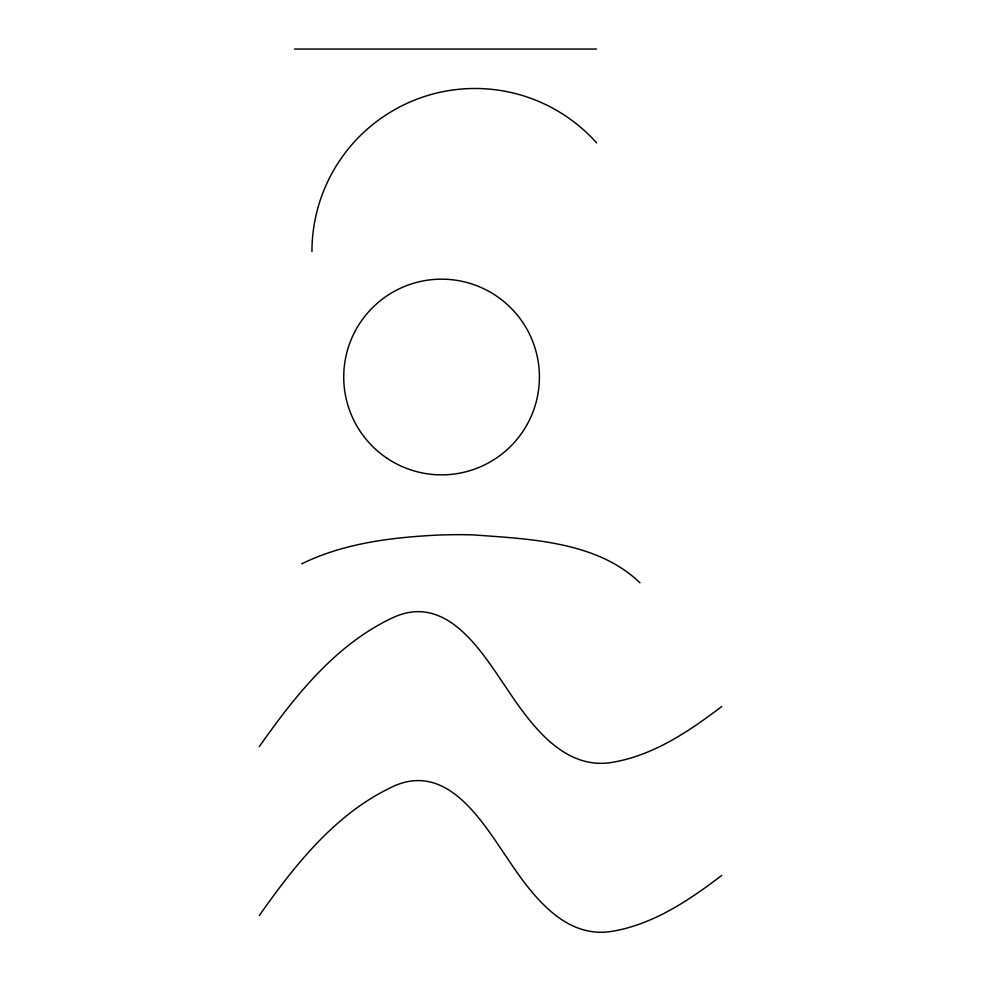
<?xml version="1.0" encoding="UTF-8"?>
<svg xmlns="http://www.w3.org/2000/svg" width="981" height="981" viewBox="0 0 981 981"><rect width="100%" height="100%" fill="white"/><g stroke="black" fill="none" stroke-linecap="round" stroke-linejoin="round"><path stroke-width="1.47" d="M259.266 746.651C294.472 696.694 334.533 645.719 390.794 618.643C444.847 591.641 480.016 649.03 505.571 686.737C530.034 723.34 563.781 772.206 614.621 761.93C654.879 754.512 689.704 730.833 721.734 706.516M259.266 915.592C294.472 865.622 334.533 814.647 390.794 787.571C444.847 760.569 480.016 817.958 505.571 855.665C530.034 892.281 563.781 941.135 614.621 930.871C654.879 923.44 689.704 899.773 721.734 875.444M301.731 563.83C343.742 543.204 391.247 537.478 437.452 535.086A543.266 543.266 0 0 1 472.45 534.853C528.82 538.961 596.951 541.169 639.919 582.788M294.423 49.05L596.558 49.05M311.946 251.565A163.079 163.079 0 0 1 596.632 142.907M386.735 458.041A97.842 97.842 0 0 0 539.17 383.988A97.842 97.842 0 0 0 398.826 289.003A97.842 97.842 0 0 0 386.735 458.041"/></g></svg>
